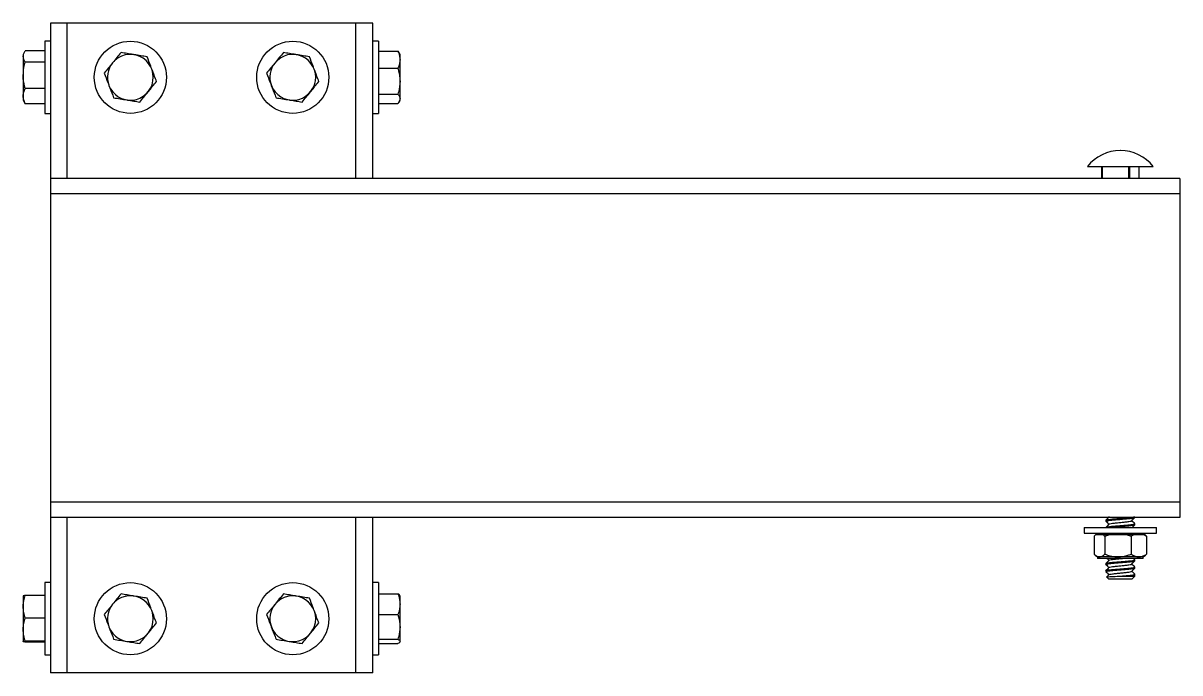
# Model space of a CAD drawing. Header units: millimetres. Extents: x -112 to 209, y -71 to 109.
import ezdxf

# ---------------------------------------------------------------- set-up
doc = ezdxf.new("R2010")
doc.units = ezdxf.units.MM

# ---------------------------------------------------------------- blocks, each defined once
blk = doc.blocks.new('DI_BRACO_S230_COL80_ESQ')
at = {"color": 7, "linetype": 'Continuous', "lineweight": 25}
for p, q in [((-44.65, 180), (-44.65, 0)), ((44.65, 180), (-44.65, 180)), ((-40, 137), (-40, 180)), ((40, 137), (40, 180)), ((44.65, 137), (44.65, 180)), ((-44.65, 175), (-46.25, 175)), ((-46.25, 175), (-46.25, 155)), ((46.25, 175), (44.65, 175)), ((46.25, 175), (46.25, 155)), ((-51.83, 172.02), (-52.22, 171.35)), ((-52.22, 171.35), (-52.22, 158.65)), ((-46.25, 172.31), (-51.65, 172.31)), ((46.25, 172.22), (51.65, 172.22)), ((51.96, 171.76), (51.65, 172.22)), ((52.22, 171.35), (51.98, 171.77)), ((52.22, 158.65), (52.22, 171.35)), ((-46.25, 169.19), (-51.65, 169.19)), ((46.25, 167.52), (51.65, 167.52)), ((-46.25, 161.89), (-51.65, 161.89)), ((46.25, 160.3), (51.65, 160.3)), ((-52.22, 158.65), (-51.83, 157.98)), ((-51.81, 157.99), (-51.65, 157.69)), ((-46.25, 157.69), (-51.65, 157.69)), ((46.25, 157.78), (51.65, 157.78)), ((51.98, 158.23), (52.22, 158.65)), ((-46.25, 155), (-44.65, 155)), ((44.65, 155), (46.25, 155)), ((242.72, 140.27), (260.97, 140.27)), ((246.66, 140.27), (246.66, 137.27)), ((246.79, 140.27), (246.79, 137.27)), ((254.17, 137.27), (254.17, 140.27)), ((254.42, 140.27), (254.42, 137.27)), ((257.02, 137.27), (257.02, 140.27)), ((257.03, 137.27), (257.03, 140.27)), ((268.35, 137), (-44.65, 137)), ((268.35, 137), (268.35, 43)), ((268.35, 132.7), (-44.65, 132.7)), ((268.35, 47.3), (-44.65, 47.3)), ((268.35, 43), (-44.65, 43)), ((-40, 0), (-40, 43)), ((40, 0), (40, 43)), ((44.65, 0), (44.65, 43)), ((247.85, 42.3), (247.85, 42.05)), ((248.55, 43.27), (248.63, 43.18)), ((248.67, 43.2), (248.84, 43.27)), ((255.85, 43.05), (255.85, 43.27)), ((241.85, 40.27), (241.85, 38.67)), ((241.85, 40.27), (261.85, 40.27)), ((241.85, 38.67), (261.85, 38.67)), ((245.5, 38.67), (245.5, 38.26)), ((247.85, 40.3), (247.85, 40.27)), ((255.85, 41.05), (255.85, 41.3)), ((258.2, 38.26), (258.2, 38.67)), ((261.85, 38.67), (261.85, 40.27)), ((244.55, 37.87), (244.55, 32.91)), ((258.7, 38.26), (245, 38.26)), ((247.55, 37.87), (248.63, 38.26)), ((247.55, 37.87), (247.55, 32.91)), ((253.76, 38.26), (254.84, 37.87)), ((254.84, 37.87), (255.48, 38.26)), ((254.84, 37.87), (254.84, 32.91)), ((258.5, 38.26), (259.14, 37.87)), ((258.8, 38.18), (258.7, 38.26)), ((259.14, 37.87), (259.14, 32.91)), ((244.89, 32.61), (245.5, 32.12)), ((245.5, 32.12), (245.5, 31.73)), ((258.2, 32.12), (245.5, 32.12)), ((258.2, 32.12), (258.8, 32.61)), ((258.2, 31.73), (258.2, 32.12)), ((258.2, 31.73), (245.5, 31.73)), ((247.85, 30.3), (247.85, 30.05)), ((255.84, 31.32), (255.46, 31.73)), ((255.85, 31.05), (255.85, 31.3)), ((255.85, 29.05), (255.85, 29.3)), ((247.85, 28.3), (247.85, 28.05)), ((248.09, 26.52), (248.65, 25.97)), ((255.05, 25.97), (248.65, 25.97)), ((251.44, 26.77), (255.85, 26.77)), ((255.05, 25.97), (255.85, 26.77)), ((255.85, 26.77), (255.85, 27.3)), ((-44.65, 25), (-46.25, 25)), ((-46.25, 25), (-46.25, 5)), ((46.25, 25), (44.65, 25)), ((46.25, 25), (46.25, 5)), ((-52.22, 21.35), (-52.22, 21.35)), ((-52.22, 21.35), (-52.22, 8.65)), ((-46.25, 21.45), (-51.65, 21.45)), ((46.25, 21.86), (51.65, 21.86)), ((52.22, 8.73), (52.22, 21.35)), ((46.25, 16.18), (51.65, 16.18)), ((-46.25, 15.2), (-51.65, 15.2)), ((-46.25, 8.75), (-51.65, 8.75)), ((-46.25, 8.55), (-51.65, 8.55)), ((46.25, 9.32), (51.65, 9.32)), ((46.25, 8.14), (51.65, 8.14)), ((-46.25, 5), (-44.65, 5)), ((44.65, 5), (46.25, 5)), ((44.65, 0), (-44.65, 0))]:
    blk.add_line(p, q, dxfattribs=at)
for centre in [(-22.5, 165), (22.5, 165), (-22.5, 15), (22.5, 15)]:
    blk.add_circle(centre, 10, dxfattribs=at)
for centre, radius, start, end in [((-22.5, 165), 6.35, 200.7452, 140.7452), ((22.5, 165), 6.35, 200.7452, 140.7452), ((-22.5, 165), 6.35, 140.7452, 200.7452), ((22.5, 165), 6.35, 140.7452, 200.7452), ((251.85, 133.18), 11.55, 90.0124, 142.1847), ((251.84, 133.18), 11.55, 37.8153, 89.9876), ((-22.5, 15), 6.35, 200.7452, 140.7452), ((22.5, 15), 6.35, 200.7452, 140.7452), ((-22.5, 15), 6.35, 140.7452, 200.7452), ((22.5, 15), 6.35, 140.7452, 200.7452)]:
    blk.add_arc(centre, radius, start, end, dxfattribs=at)
for points, knots in [([(-52.22, 170.75), (-52.22, 170.79), (-52.21, 171.07), (-52.09, 171.59), (-51.8, 172.07), (-51.65, 172.31)], [0, 0, 0, 0, 0.070076, 0.530777, 1, 1, 1, 1]), ([(-51.65, 169.19), (-51.81, 169.45), (-52.13, 169.96), (-52.19, 170.48), (-52.22, 170.75)], [0, 0, 0, 0, 0.495458, 1, 1, 1, 1]), ([(-25.1, 171.86), (-25.47, 171.4), (-26.23, 170.47), (-27.02, 169.5), (-27.42, 169.02)], [0, 0, 0, 0, 0.495458, 1, 1, 1, 1]), ([(-21.48, 171.27), (-21.56, 171.28), (-22.21, 171.39), (-23.44, 171.59), (-24.54, 171.77), (-25.1, 171.86)], [0, 0, 0, 0, 0.070076, 0.530777, 1, 1, 1, 1]), ([(-17.86, 170.68), (-18.45, 170.77), (-19.63, 170.97), (-20.86, 171.17), (-21.48, 171.27)], [0, 0, 0, 0, 0.495458, 1, 1, 1, 1]), ([(-16.56, 167.25), (-16.66, 167.52), (-17.1, 168.68), (-17.53, 169.81), (-17.86, 170.68)], [0, 0, 0, 0, 0.231849, 1, 1, 1, 1]), ([(19.9, 171.86), (19.53, 171.4), (18.77, 170.47), (17.98, 169.5), (17.58, 169.02)], [0, 0, 0, 0, 0.495458, 1, 1, 1, 1]), ([(23.52, 171.27), (23.44, 171.28), (22.79, 171.39), (21.56, 171.59), (20.46, 171.77), (19.9, 171.86)], [0, 0, 0, 0, 0.0700758, 0.5307771, 1, 1, 1, 1]), ([(27.14, 170.68), (26.55, 170.77), (25.37, 170.97), (24.14, 171.17), (23.52, 171.27)], [0, 0, 0, 0, 0.495458, 1, 1, 1, 1]), ([(28.44, 167.25), (28.34, 167.52), (27.9, 168.68), (27.47, 169.81), (27.14, 170.68)], [0, 0, 0, 0, 0.231849, 1, 1, 1, 1]), ([(51.65, 172.22), (51.81, 171.84), (52.13, 171.07), (52.19, 170.27), (52.22, 169.87)], [0, 0, 0, 0, 0.495458, 1, 1, 1, 1]), ([(-52.22, 165.54), (-52.15, 166.52), (-52.06, 167.75), (-51.72, 168.94), (-51.65, 169.19)], [0, 0, 0, 0, 0.788999, 1, 1, 1, 1]), ([(-27.42, 169.02), (-27.47, 168.95), (-27.89, 168.44), (-28.67, 167.48), (-29.38, 166.62), (-29.74, 166.18)], [0, 0, 0, 0, 0.070076, 0.530777, 1, 1, 1, 1]), ([(-15.26, 163.82), (-15.35, 164.06), (-15.78, 165.17), (-16.21, 166.33), (-16.56, 167.25)], [0, 0, 0, 0, 0.211001, 1, 1, 1, 1]), ([(17.58, 169.02), (17.53, 168.95), (17.11, 168.44), (16.33, 167.48), (15.62, 166.62), (15.26, 166.18)], [0, 0, 0, 0, 0.0700758, 0.5307771, 1, 1, 1, 1]), ([(29.74, 163.82), (29.65, 164.06), (29.22, 165.17), (28.79, 166.33), (28.44, 167.25)], [0, 0, 0, 0, 0.211001, 1, 1, 1, 1]), ([(52.22, 169.87), (52.22, 169.81), (52.21, 169.39), (52.09, 168.6), (51.8, 167.88), (51.65, 167.52)], [0, 0, 0, 0, 0.070076, 0.530777, 1, 1, 1, 1]), ([(51.65, 167.52), (51.88, 166.6), (52.19, 165.41), (52.21, 164.19), (52.22, 163.91)], [0, 0, 0, 0, 0.7681507, 1, 1, 1, 1]), ([(-51.65, 161.89), (-51.88, 162.81), (-52.19, 164.02), (-52.21, 165.25), (-52.22, 165.54)], [0, 0, 0, 0, 0.768151, 1, 1, 1, 1]), ([(-29.74, 166.18), (-29.41, 165.31), (-28.98, 164.18), (-28.54, 163.02), (-28.44, 162.75)], [0, 0, 0, 0, 0.7681507, 1, 1, 1, 1]), ([(-17.58, 160.98), (-17.53, 161.05), (-17.11, 161.56), (-16.33, 162.52), (-15.62, 163.38), (-15.26, 163.82)], [0, 0, 0, 0, 0.0700758, 0.5307771, 1, 1, 1, 1]), ([(15.26, 166.18), (15.59, 165.31), (16.02, 164.18), (16.46, 163.02), (16.56, 162.75)], [0, 0, 0, 0, 0.768151, 1, 1, 1, 1]), ([(27.42, 160.98), (27.47, 161.05), (27.89, 161.56), (28.67, 162.52), (29.38, 163.38), (29.74, 163.82)], [0, 0, 0, 0, 0.070076, 0.530777, 1, 1, 1, 1]), ([(52.22, 163.91), (52.15, 162.94), (52.06, 161.72), (51.72, 160.54), (51.65, 160.3)], [0, 0, 0, 0, 0.788999, 1, 1, 1, 1]), ([(-52.22, 159.79), (-52.22, 159.84), (-52.21, 160.22), (-52.09, 160.93), (-51.8, 161.56), (-51.65, 161.89)], [0, 0, 0, 0, 0.070076, 0.530777, 1, 1, 1, 1]), ([(-28.44, 162.75), (-28.09, 161.83), (-27.65, 160.67), (-27.23, 159.56), (-27.14, 159.32)], [0, 0, 0, 0, 0.788999, 1, 1, 1, 1]), ([(-19.9, 158.14), (-19.53, 158.6), (-18.77, 159.53), (-17.98, 160.5), (-17.58, 160.98)], [0, 0, 0, 0, 0.495458, 1, 1, 1, 1]), ([(16.56, 162.75), (16.91, 161.83), (17.35, 160.67), (17.77, 159.56), (17.86, 159.32)], [0, 0, 0, 0, 0.7889992, 1, 1, 1, 1]), ([(25.1, 158.14), (25.47, 158.6), (26.23, 159.53), (27.02, 160.5), (27.42, 160.98)], [0, 0, 0, 0, 0.495458, 1, 1, 1, 1]), ([(51.65, 160.3), (51.81, 160.09), (52.13, 159.68), (52.19, 159.25), (52.22, 159.04)], [0, 0, 0, 0, 0.495458, 1, 1, 1, 1]), ([(-51.65, 157.69), (-51.81, 158.03), (-52.13, 158.72), (-52.19, 159.43), (-52.22, 159.79)], [0, 0, 0, 0, 0.495458, 1, 1, 1, 1]), ([(-27.14, 159.32), (-26.55, 159.23), (-25.37, 159.03), (-24.14, 158.83), (-23.52, 158.73)], [0, 0, 0, 0, 0.495458, 1, 1, 1, 1]), ([(-23.52, 158.73), (-23.44, 158.72), (-22.79, 158.61), (-21.56, 158.41), (-20.46, 158.23), (-19.9, 158.14)], [0, 0, 0, 0, 0.070076, 0.530777, 1, 1, 1, 1]), ([(17.86, 159.32), (18.45, 159.23), (19.63, 159.03), (20.86, 158.83), (21.48, 158.73)], [0, 0, 0, 0, 0.495458, 1, 1, 1, 1]), ([(21.48, 158.73), (21.56, 158.72), (22.21, 158.61), (23.44, 158.41), (24.54, 158.23), (25.1, 158.14)], [0, 0, 0, 0, 0.070076, 0.530777, 1, 1, 1, 1]), ([(52.22, 159.04), (52.22, 159.01), (52.21, 158.78), (52.09, 158.35), (51.8, 157.97), (51.65, 157.78)], [0, 0, 0, 0, 0.070076, 0.530777, 1, 1, 1, 1]), ([(247.88, 42.3), (247.87, 42.31), (247.77, 42.36), (248.18, 42.44), (249.09, 42.57), (250.49, 42.69), (252.07, 42.82), (253.62, 42.94), (254.89, 43.07), (255.71, 43.19), (255.78, 43.26), (255.81, 43.3)], [0, 0, 0, 0, 0.017406, 0.1421357, 0.2668655, 0.3924461, 0.5169412, 0.6421357, 0.7673302, 0.8918254, 1, 1, 1, 1]), ([(247.88, 42.05), (247.87, 42.06), (247.77, 42.11), (248.18, 42.19), (249.09, 42.32), (250.49, 42.44), (252.07, 42.57), (253.62, 42.69), (254.89, 42.82), (255.71, 42.94), (255.78, 43.01), (255.81, 43.05)], [0, 0, 0, 0, 0.017406, 0.142136, 0.266865, 0.392446, 0.516941, 0.642136, 0.76733, 0.891825, 1, 1, 1, 1]), ([(248.66, 43.2), (248.52, 43.06), (248.26, 42.76), (247.99, 42.47), (247.86, 42.32)], [0, 0, 0, 0, 0.4999138, 1, 1, 1, 1]), ([(247.86, 42.03), (247.99, 41.88), (248.25, 41.6), (248.51, 41.31), (248.63, 41.18)], [0, 0, 0, 0, 0.516982, 1, 1, 1, 1]), ([(248.67, 41.2), (248.74, 41.24), (248.88, 41.32), (249.66, 41.44), (250.75, 41.57), (252.02, 41.69), (253.27, 41.82), (254.28, 41.94), (254.9, 42.05), (254.96, 42.12), (254.98, 42.15)], [0, 0, 0, 0, 0.121806, 0.253836, 0.386774, 0.518554, 0.651079, 0.783605, 0.915385, 1, 1, 1, 1]), ([(255.03, 42.15), (255.17, 42.29), (255.43, 42.59), (255.7, 42.88), (255.83, 43.03)], [0, 0, 0, 0, 0.499921, 1, 1, 1, 1]), ([(255.84, 41.32), (255.7, 41.47), (255.44, 41.75), (255.18, 42.04), (255.06, 42.18)], [0, 0, 0, 0, 0.516863, 1, 1, 1, 1]), ([(247.88, 40.3), (247.87, 40.31), (247.77, 40.36), (248.18, 40.44), (249.09, 40.57), (250.49, 40.69), (252.07, 40.82), (253.62, 40.94), (254.89, 41.07), (255.71, 41.19), (255.78, 41.26), (255.81, 41.3)], [0, 0, 0, 0, 0.017406, 0.142136, 0.266865, 0.392446, 0.516941, 0.642136, 0.76733, 0.891825, 1, 1, 1, 1]), ([(248.66, 41.2), (248.52, 41.06), (248.26, 40.76), (247.99, 40.47), (247.86, 40.32)], [0, 0, 0, 0, 0.4999138, 1, 1, 1, 1]), ([(248.8, 40.27), (248.92, 40.28), (249.33, 40.34), (250.5, 40.44), (252.06, 40.57), (253.62, 40.69), (254.89, 40.82), (255.71, 40.94), (255.78, 41.01), (255.81, 41.05)], [0, 0, 0, 0, 0.063132, 0.22361, 0.382702, 0.542687, 0.702673, 0.861764, 1, 1, 1, 1]), ([(255.14, 40.27), (255.24, 40.37), (255.47, 40.63), (255.7, 40.88), (255.83, 41.03)], [0, 0, 0, 0, 0.420541, 1, 1, 1, 1]), ([(244.55, 37.87), (244.63, 37.95), (244.78, 38.09), (244.93, 38.21), (245, 38.26)], [0, 0, 0, 0, 0.539645, 1, 1, 1, 1]), ([(247.1, 38.26), (247.16, 38.22), (247.31, 38.1), (247.45, 37.96), (247.55, 37.87)], [0, 0, 0, 0, 0.36435, 1, 1, 1, 1]), ([(258.8, 38.18), (258.82, 38.16), (258.93, 38.07), (259.05, 37.96), (259.14, 37.87)], [0, 0, 0, 0, 0.164191, 1, 1, 1, 1]), ([(244.55, 32.91), (244.68, 32.8), (244.98, 32.52), (245.48, 32.2), (245.86, 32.15), (246.05, 32.12)], [0, 0, 0, 0, 0.263714, 0.627704, 1, 1, 1, 1]), ([(246.05, 32.12), (246.11, 32.12), (246.37, 32.13), (246.83, 32.31), (247.26, 32.64), (247.5, 32.87), (247.55, 32.91)], [0, 0, 0, 0, 0.115379, 0.505024, 0.904755, 1, 1, 1, 1]), ([(247.55, 32.91), (248.05, 32.73), (248.81, 32.44), (249.88, 32.22), (250.59, 32.13), (251.03, 32.12), (251.19, 32.12)], [0, 0, 0, 0, 0.4297568, 0.6489896, 0.8701248, 1, 1, 1, 1]), ([(251.19, 32.12), (251.66, 32.15), (252.6, 32.2), (253.81, 32.52), (254.55, 32.8), (254.84, 32.91)], [0, 0, 0, 0, 0.370167, 0.750364, 1, 1, 1, 1]), ([(254.84, 32.91), (255.14, 32.73), (255.74, 32.35), (256.47, 32.14), (256.89, 32.12), (256.99, 32.12)], [0, 0, 0, 0, 0.42997, 0.87006, 1, 1, 1, 1]), ([(256.99, 32.12), (257.26, 32.15), (257.82, 32.2), (258.53, 32.52), (258.97, 32.8), (259.14, 32.91)], [0, 0, 0, 0, 0.370167, 0.750364, 1, 1, 1, 1]), ([(258.79, 32.62), (258.86, 32.67), (258.98, 32.76), (259.09, 32.87), (259.14, 32.91)], [0, 0, 0, 0, 0.604851, 1, 1, 1, 1]), ([(247.88, 30.3), (247.87, 30.31), (247.77, 30.36), (248.18, 30.44), (249.09, 30.57), (250.49, 30.69), (252.07, 30.82), (253.62, 30.94), (254.89, 31.07), (255.71, 31.19), (255.78, 31.26), (255.81, 31.3)], [0, 0, 0, 0, 0.017406, 0.1421357, 0.2668655, 0.3924461, 0.5169412, 0.6421357, 0.7673302, 0.8918254, 1, 1, 1, 1]), ([(247.88, 30.05), (247.87, 30.06), (247.77, 30.11), (248.18, 30.19), (249.09, 30.32), (250.49, 30.44), (252.07, 30.57), (253.62, 30.69), (254.89, 30.82), (255.71, 30.94), (255.78, 31.01), (255.81, 31.05)], [0, 0, 0, 0, 0.017406, 0.142136, 0.266865, 0.392446, 0.516941, 0.642136, 0.76733, 0.891825, 1, 1, 1, 1]), ([(247.88, 28.3), (247.87, 28.31), (247.77, 28.36), (248.18, 28.44), (249.09, 28.57), (250.49, 28.69), (252.07, 28.82), (253.62, 28.94), (254.89, 29.07), (255.71, 29.19), (255.78, 29.26), (255.81, 29.3)], [0, 0, 0, 0, 0.017406, 0.142136, 0.266865, 0.392446, 0.516941, 0.642136, 0.76733, 0.891825, 1, 1, 1, 1]), ([(247.88, 28.05), (247.87, 28.06), (247.77, 28.11), (248.18, 28.19), (249.09, 28.32), (250.49, 28.44), (252.07, 28.57), (253.62, 28.69), (254.89, 28.82), (255.71, 28.94), (255.78, 29.01), (255.81, 29.05)], [0, 0, 0, 0, 0.017406, 0.142136, 0.266865, 0.392446, 0.516941, 0.642136, 0.76733, 0.891825, 1, 1, 1, 1]), ([(248.66, 31.2), (248.52, 31.06), (248.26, 30.76), (247.99, 30.47), (247.86, 30.32)], [0, 0, 0, 0, 0.4999138, 1, 1, 1, 1]), ([(247.86, 30.03), (247.99, 29.88), (248.25, 29.6), (248.51, 29.31), (248.63, 29.18)], [0, 0, 0, 0, 0.516982, 1, 1, 1, 1]), ([(248.66, 29.2), (248.52, 29.06), (248.26, 28.76), (247.99, 28.47), (247.86, 28.32)], [0, 0, 0, 0, 0.4999138, 1, 1, 1, 1]), ([(248.12, 31.73), (248.17, 31.69), (248.34, 31.5), (248.51, 31.31), (248.63, 31.18)], [0, 0, 0, 0, 0.261768, 1, 1, 1, 1]), ([(248.67, 31.2), (248.74, 31.24), (248.88, 31.32), (249.66, 31.44), (250.75, 31.57), (251.75, 31.66), (252.28, 31.72), (252.41, 31.73)], [0, 0, 0, 0, 0.216731, 0.451653, 0.688189, 0.922667, 1, 1, 1, 1]), ([(248.67, 29.2), (248.74, 29.24), (248.88, 29.32), (249.66, 29.44), (250.75, 29.57), (252.02, 29.69), (253.27, 29.82), (254.28, 29.94), (254.9, 30.05), (254.96, 30.12), (254.98, 30.15)], [0, 0, 0, 0, 0.121806, 0.253836, 0.386774, 0.518554, 0.651079, 0.783605, 0.915385, 1, 1, 1, 1]), ([(255.03, 30.15), (255.17, 30.29), (255.43, 30.59), (255.7, 30.88), (255.83, 31.03)], [0, 0, 0, 0, 0.499921, 1, 1, 1, 1]), ([(255.03, 28.15), (255.17, 28.29), (255.43, 28.59), (255.7, 28.88), (255.83, 29.03)], [0, 0, 0, 0, 0.4999205, 1, 1, 1, 1]), ([(255.84, 29.32), (255.7, 29.47), (255.44, 29.75), (255.18, 30.04), (255.06, 30.18)], [0, 0, 0, 0, 0.516863, 1, 1, 1, 1]), ([(247.86, 28.03), (247.99, 27.88), (248.25, 27.6), (248.51, 27.31), (248.63, 27.18)], [0, 0, 0, 0, 0.516982, 1, 1, 1, 1]), ([(248.66, 27.2), (248.52, 27.06), (248.34, 26.85), (248.15, 26.64), (248.09, 26.58)], [0, 0, 0, 0, 0.707191, 1, 1, 1, 1]), ([(248.12, 26.56), (248.11, 26.56), (248.09, 26.59), (248.5, 26.63), (249.3, 26.68), (250.34, 26.73), (251.11, 26.76), (251.44, 26.77)], [0, 0, 0, 0, 0.096258, 0.330467, 0.569308, 0.810104, 1, 1, 1, 1]), ([(248.67, 27.2), (248.74, 27.24), (248.88, 27.32), (249.66, 27.44), (250.75, 27.57), (252.02, 27.69), (253.27, 27.82), (254.28, 27.94), (254.9, 28.05), (254.96, 28.12), (254.98, 28.15)], [0, 0, 0, 0, 0.121806, 0.253836, 0.386774, 0.518554, 0.651079, 0.783605, 0.915385, 1, 1, 1, 1]), ([(251.44, 26.77), (251.81, 26.8), (252.54, 26.86), (253.75, 26.96), (254.89, 27.07), (255.71, 27.19), (255.78, 27.26), (255.81, 27.3)], [0, 0, 0, 0, 0.164684, 0.328447, 0.563382, 0.797004, 1, 1, 1, 1]), ([(255.84, 27.32), (255.7, 27.47), (255.44, 27.75), (255.18, 28.04), (255.06, 28.18)], [0, 0, 0, 0, 0.516863, 1, 1, 1, 1]), ([(-52.22, 18.32), (-52.22, 18.4), (-52.21, 18.96), (-52.09, 20.01), (-51.8, 20.97), (-51.65, 21.45)], [0, 0, 0, 0, 0.070076, 0.530777, 1, 1, 1, 1]), ([(-51.65, 21.45), (-51.72, 21.44), (-52.06, 21.41), (-52.15, 21.37), (-52.22, 21.35)], [0, 0, 0, 0, 0.211001, 1, 1, 1, 1]), ([(-25.1, 21.86), (-25.47, 21.4), (-26.23, 20.47), (-27.02, 19.5), (-27.42, 19.02)], [0, 0, 0, 0, 0.495458, 1, 1, 1, 1]), ([(-21.48, 21.27), (-21.56, 21.28), (-22.21, 21.39), (-23.44, 21.59), (-24.54, 21.77), (-25.1, 21.86)], [0, 0, 0, 0, 0.070076, 0.530777, 1, 1, 1, 1]), ([(-17.86, 20.68), (-18.45, 20.77), (-19.63, 20.97), (-20.86, 21.17), (-21.48, 21.27)], [0, 0, 0, 0, 0.495458, 1, 1, 1, 1]), ([(-16.56, 17.25), (-16.66, 17.52), (-17.1, 18.68), (-17.53, 19.81), (-17.86, 20.68)], [0, 0, 0, 0, 0.231849, 1, 1, 1, 1]), ([(19.9, 21.86), (19.53, 21.4), (18.77, 20.47), (17.98, 19.5), (17.58, 19.02)], [0, 0, 0, 0, 0.495458, 1, 1, 1, 1]), ([(23.52, 21.27), (23.44, 21.28), (22.79, 21.39), (21.56, 21.59), (20.46, 21.77), (19.9, 21.86)], [0, 0, 0, 0, 0.0700758, 0.5307771, 1, 1, 1, 1]), ([(27.14, 20.68), (26.55, 20.77), (25.37, 20.97), (24.14, 21.17), (23.52, 21.27)], [0, 0, 0, 0, 0.495458, 1, 1, 1, 1]), ([(28.44, 17.25), (28.34, 17.52), (27.9, 18.68), (27.47, 19.81), (27.14, 20.68)], [0, 0, 0, 0, 0.231849, 1, 1, 1, 1]), ([(51.65, 21.86), (51.81, 21.4), (52.13, 20.47), (52.19, 19.5), (52.22, 19.02)], [0, 0, 0, 0, 0.495458, 1, 1, 1, 1]), ([(52.22, 21.27), (52.22, 21.28), (52.21, 21.39), (52.09, 21.59), (51.8, 21.77), (51.65, 21.86)], [0, 0, 0, 0, 0.070076, 0.530777, 1, 1, 1, 1]), ([(-51.65, 15.2), (-51.81, 15.7), (-52.13, 16.73), (-52.19, 17.79), (-52.22, 18.32)], [0, 0, 0, 0, 0.495458, 1, 1, 1, 1]), ([(-27.42, 19.02), (-27.47, 18.95), (-27.89, 18.44), (-28.67, 17.48), (-29.38, 16.62), (-29.74, 16.18)], [0, 0, 0, 0, 0.070076, 0.530777, 1, 1, 1, 1]), ([(-29.74, 16.18), (-29.41, 15.31), (-28.98, 14.18), (-28.54, 13.02), (-28.44, 12.75)], [0, 0, 0, 0, 0.768151, 1, 1, 1, 1]), ([(-15.26, 13.82), (-15.35, 14.06), (-15.78, 15.17), (-16.21, 16.33), (-16.56, 17.25)], [0, 0, 0, 0, 0.211001, 1, 1, 1, 1]), ([(17.58, 19.02), (17.53, 18.95), (17.11, 18.44), (16.33, 17.48), (15.62, 16.62), (15.26, 16.18)], [0, 0, 0, 0, 0.070076, 0.530777, 1, 1, 1, 1]), ([(15.26, 16.18), (15.59, 15.31), (16.02, 14.18), (16.46, 13.02), (16.56, 12.75)], [0, 0, 0, 0, 0.768151, 1, 1, 1, 1]), ([(29.74, 13.82), (29.65, 14.06), (29.22, 15.17), (28.79, 16.33), (28.44, 17.25)], [0, 0, 0, 0, 0.211001, 1, 1, 1, 1]), ([(52.22, 19.02), (52.22, 18.95), (52.21, 18.44), (52.09, 17.48), (51.8, 16.62), (51.65, 16.18)], [0, 0, 0, 0, 0.070076, 0.530777, 1, 1, 1, 1]), ([(51.65, 16.18), (51.88, 15.31), (52.19, 14.18), (52.21, 13.02), (52.22, 12.75)], [0, 0, 0, 0, 0.768151, 1, 1, 1, 1]), ([(-52.22, 11.97), (-52.22, 12.05), (-52.21, 12.63), (-52.09, 13.72), (-51.8, 14.7), (-51.65, 15.2)], [0, 0, 0, 0, 0.070076, 0.530777, 1, 1, 1, 1]), ([(-17.58, 10.98), (-17.53, 11.05), (-17.11, 11.56), (-16.33, 12.52), (-15.62, 13.38), (-15.26, 13.82)], [0, 0, 0, 0, 0.070076, 0.530777, 1, 1, 1, 1]), ([(27.42, 10.98), (27.47, 11.05), (27.89, 11.56), (28.67, 12.52), (29.38, 13.38), (29.74, 13.82)], [0, 0, 0, 0, 0.070076, 0.530777, 1, 1, 1, 1]), ([(-51.65, 8.75), (-51.81, 9.27), (-52.13, 10.33), (-52.19, 11.42), (-52.22, 11.97)], [0, 0, 0, 0, 0.495458, 1, 1, 1, 1]), ([(-28.44, 12.75), (-28.09, 11.83), (-27.65, 10.67), (-27.23, 9.56), (-27.14, 9.32)], [0, 0, 0, 0, 0.788999, 1, 1, 1, 1]), ([(-19.9, 8.14), (-19.53, 8.6), (-18.77, 9.53), (-17.98, 10.5), (-17.58, 10.98)], [0, 0, 0, 0, 0.495458, 1, 1, 1, 1]), ([(16.56, 12.75), (16.91, 11.83), (17.35, 10.67), (17.77, 9.56), (17.86, 9.32)], [0, 0, 0, 0, 0.788999, 1, 1, 1, 1]), ([(25.1, 8.14), (25.47, 8.6), (26.23, 9.53), (27.02, 10.5), (27.42, 10.98)], [0, 0, 0, 0, 0.495458, 1, 1, 1, 1]), ([(52.22, 12.75), (52.15, 11.83), (52.06, 10.67), (51.72, 9.56), (51.65, 9.32)], [0, 0, 0, 0, 0.788999, 1, 1, 1, 1]), ([(-52.22, 8.65), (-52.15, 8.68), (-52.06, 8.71), (-51.72, 8.74), (-51.65, 8.75)], [0, 0, 0, 0, 0.788999, 1, 1, 1, 1]), ([(-51.65, 8.55), (-51.88, 8.58), (-52.19, 8.61), (-52.21, 8.64), (-52.22, 8.65)], [0, 0, 0, 0, 0.768151, 1, 1, 1, 1]), ([(-27.14, 9.32), (-26.55, 9.23), (-25.37, 9.03), (-24.14, 8.83), (-23.52, 8.73)], [0, 0, 0, 0, 0.495458, 1, 1, 1, 1]), ([(-23.52, 8.73), (-23.44, 8.72), (-22.79, 8.61), (-21.56, 8.41), (-20.46, 8.23), (-19.9, 8.14)], [0, 0, 0, 0, 0.0700758, 0.5307771, 1, 1, 1, 1]), ([(17.86, 9.32), (18.45, 9.23), (19.63, 9.03), (20.86, 8.83), (21.48, 8.73)], [0, 0, 0, 0, 0.495458, 1, 1, 1, 1]), ([(21.48, 8.73), (21.56, 8.72), (22.21, 8.61), (23.44, 8.41), (24.54, 8.23), (25.1, 8.14)], [0, 0, 0, 0, 0.070076, 0.530777, 1, 1, 1, 1]), ([(51.65, 9.32), (51.81, 9.23), (52.13, 9.03), (52.19, 8.83), (52.22, 8.73)], [0, 0, 0, 0, 0.495458, 1, 1, 1, 1]), ([(52.22, 8.73), (52.22, 8.72), (52.21, 8.61), (52.09, 8.41), (51.8, 8.23), (51.65, 8.14)], [0, 0, 0, 0, 0.0700758, 0.5307771, 1, 1, 1, 1])]:
    blk.add_open_spline(points, degree=3, knots=knots, dxfattribs=at)

msp = doc.modelspace()

# ---------------------------------------------------------------- block references
msp.add_blockref('DI_BRACO_S230_COL80_ESQ', (-59.83, -71.3))

doc.saveas('drawing.dxf')
